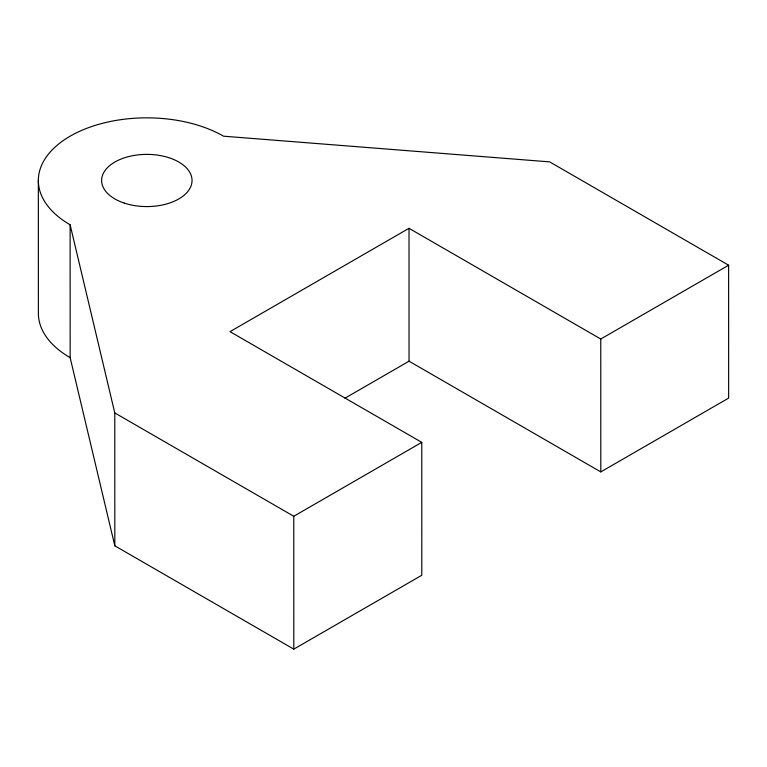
<?xml version="1.0" encoding="UTF-8"?>
<svg xmlns="http://www.w3.org/2000/svg" width="767" height="767" viewBox="0 0 767 767"><rect width="100%" height="100%" fill="white"/><g stroke="black" fill="none" stroke-linecap="round" stroke-linejoin="round"><path stroke-width="1.15" d="M409.012 228.307L230.014 331.651L421.773 442.358L421.802 575.25L293.799 649.15L114.82 545.816L70.152 357.652L70.123 224.769A108.483 62.635 0 0 1 70.123 136.19A108.483 62.635 0 0 1 223.542 136.19L549.651 161.875L728.621 265.209L728.65 398.092L600.801 471.906L409.041 361.199L409.012 228.307L600.772 339.024L600.801 471.906M344.891 398.226L409.041 361.199M70.123 224.769L114.791 412.934L293.771 516.268L421.773 442.358M600.772 339.024L728.621 265.209M293.771 516.268L293.799 649.15M114.791 412.934L114.82 545.816M38.35 180.485L38.379 313.367A108.483 62.635 0 0 0 70.152 357.652M124.235 203.082A45.205 26.097 0 0 0 192.038 180.485A45.205 26.097 0 0 0 124.235 157.877A45.205 26.097 0 0 0 124.235 203.082"/></g></svg>
